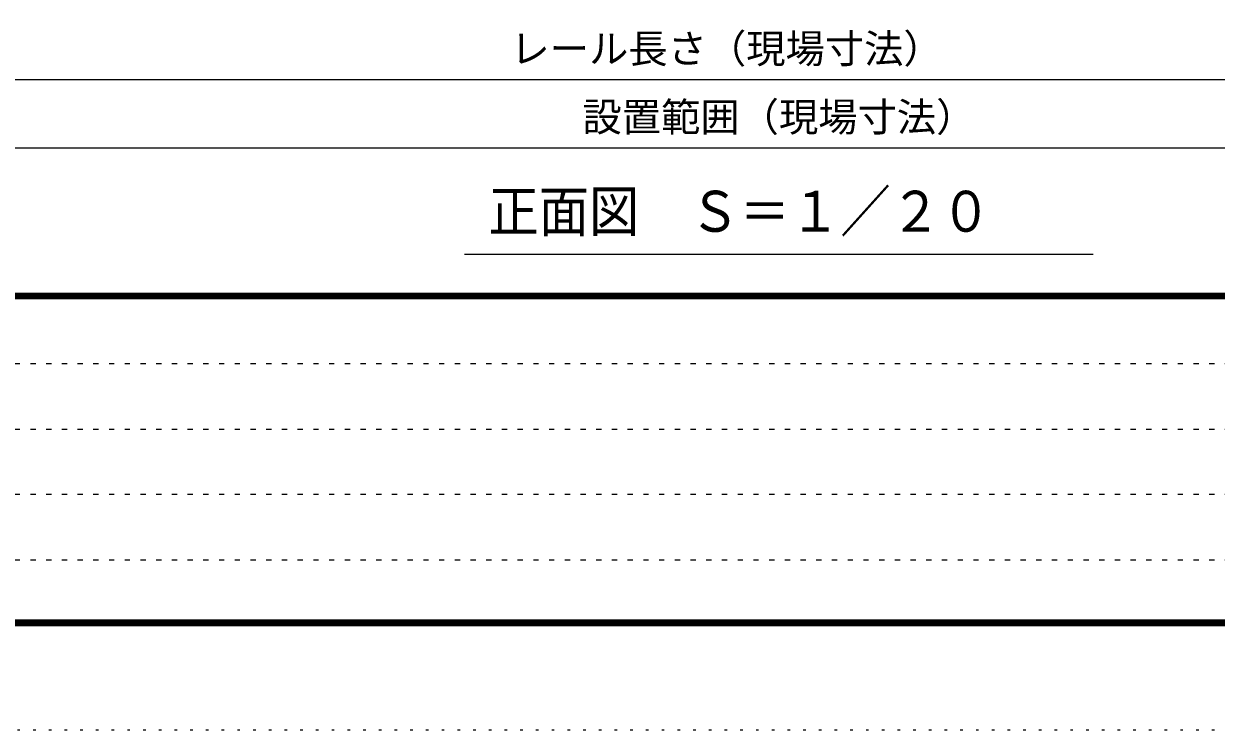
# Model space of a CAD drawing. Units: millimetres, scale not verified. Extents: x -5940 to 5940, y -4200 to 4200.
# Drawn here: x -3653 to -1377, y -4200 to -2852 of the extents above; entities that cross this region are included whole.
import ezdxf
from ezdxf.enums import TextEntityAlignment as Align

# ---------------------------------------------------------------- set-up
doc = ezdxf.new("R2010")
doc.units = ezdxf.units.MM
doc.header["$LTSCALE"] = 10
doc.linetypes.add('USER1', pattern=[3, 1, -2])
doc.linetypes.add('USER4', pattern=[3, 0.5, -2.5])
for name, color, linetype, lineweight in [('0-5_2-5DIM', 3, 'Continuous', 18), ('0-8_F-F', 5, 'Continuous', 18), ('0-9_F-E_J_ADD', 5, 'USER4', 18), ('1-A_3-GLEVEL', 5, 'Continuous', 18)]:
    doc.layers.add(name, color=color, linetype=linetype, lineweight=lineweight)
doc.styles.add('ＭＳ ゴシック', font='')
doc.styles.get('ＭＳ ゴシック').set_extended_font_data('MS Gothic')

# ---------------------------------------------------------------- blocks, each defined once
blk = doc.blocks.new('D84')
at = {"layer": '1-A_3-GLEVEL'}
blk.add_line((1066.29, 1241.66), (6191.29, 1241.66), dxfattribs=at)
at = {"layer": '1-A_3-GLEVEL', "color": 7, "style": 'ＭＳ ゴシック'}
blk.add_text('レール長さ（現場寸法）', height=54.99, dxfattribs=at).set_placement((3216.29, 1256.66), align=Align.BOTTOM_LEFT)
blk = doc.blocks.new('D86')
at = {"layer": '1-A_3-GLEVEL'}
blk.add_line((918.79, 1111.2), (6538.79, 1111.2), dxfattribs=at)
at = {"layer": '1-A_3-GLEVEL', "color": 7, "style": 'ＭＳ ゴシック'}
blk.add_text('設置範囲（現場寸法）', height=54.99, dxfattribs=at).set_placement((3353.79, 1126.2), align=Align.BOTTOM_LEFT)

msp = doc.modelspace()

# ---------------------------------------------------------------- linework, layer by layer
at = {"layer": '0-5_2-5DIM'}
msp.add_line((-1611.21, -3292.23), (-2811.21, -3292.23), dxfattribs=at)
at = {"layer": '0-8_F-F'}
for p, q in [((-5730, -3366), (5730, -3366)), ((5730, -3367), (-5730, -3367)), ((-5730, -3368), (5730, -3368)), ((5730, -3369), (-5730, -3369)), ((-5730, -3370), (5730, -3370)), ((5730, -3371), (-5730, -3371)), ((-5730, -3372), (5730, -3372)), ((5730, -3373), (-5730, -3373)), ((-5730, -3374), (5730, -3374)), ((5730, -3375), (-5730, -3375)), ((-5730, -3376), (5730, -3376))]:
    msp.add_line(p, q, dxfattribs=at)
at = {"layer": '0-8_F-F', "color": 6, "linetype": 'USER1'}
for p, q in [((1560, -3500.8), (-5740, -3500.8)), ((-5740, -3625.6), (1560, -3625.6)), ((1560, -3750.4), (-5740, -3750.4)), ((-5740, -3875.2), (556.8, -3875.2))]:
    msp.add_line(p, q, dxfattribs=at)
at = {"layer": '0-8_F-F'}
for points in [[(5740, 4040), (-5740, 4040), (-5740, -4000), (5740, -4000)], [(5739, 4039), (5739, -3999), (-5739, -3999), (-5739, 4039)], [(5738, 4038), (5738, -3998), (-5738, -3998), (-5738, 4038)], [(5737, 4037), (5737, -3997), (-5737, -3997), (-5737, 4037)], [(5736, 4036), (5736, -3996), (-5736, -3996), (-5736, 4036)], [(5735, 4035), (5735, -3995), (-5735, -3995), (-5735, 4035)], [(5734, 4034), (5734, -3994), (-5734, -3994), (-5734, 4034)], [(5733, 4033), (5733, -3993), (-5733, -3993), (-5733, 4033)], [(5732, 4032), (5732, -3992), (-5732, -3992), (-5732, 4032)], [(5731, 4031), (5731, -3991), (-5731, -3991), (-5731, 4031)], [(5730, 4030), (5730, -3990), (-5730, -3990), (-5730, 4030)]]:
    msp.add_lwpolyline(points, close=True, dxfattribs=at)
at = {"layer": '0-9_F-E_J_ADD'}
msp.add_lwpolyline([(5940, 4200), (5940, -4200), (-5940, -4200), (-5940, 4200)], close=True, dxfattribs=at)

# ---------------------------------------------------------------- block references
at = {"layer": '1-A_3-GLEVEL'}
for name in ['D86', 'D84']:
    msp.add_blockref(name, (-5940, -4200), dxfattribs=at)

# ---------------------------------------------------------------- texts
at = {"layer": '0-5_2-5DIM', "color": 7, "style": 'ＭＳ ゴシック', "width": 0.9}
msp.add_text('正面図\u3000Ｓ＝１／２０', height=78.15, dxfattribs=at).set_placement((-2765.64, -3272.23), align=Align.BOTTOM_LEFT)

doc.saveas('drawing.dxf')
